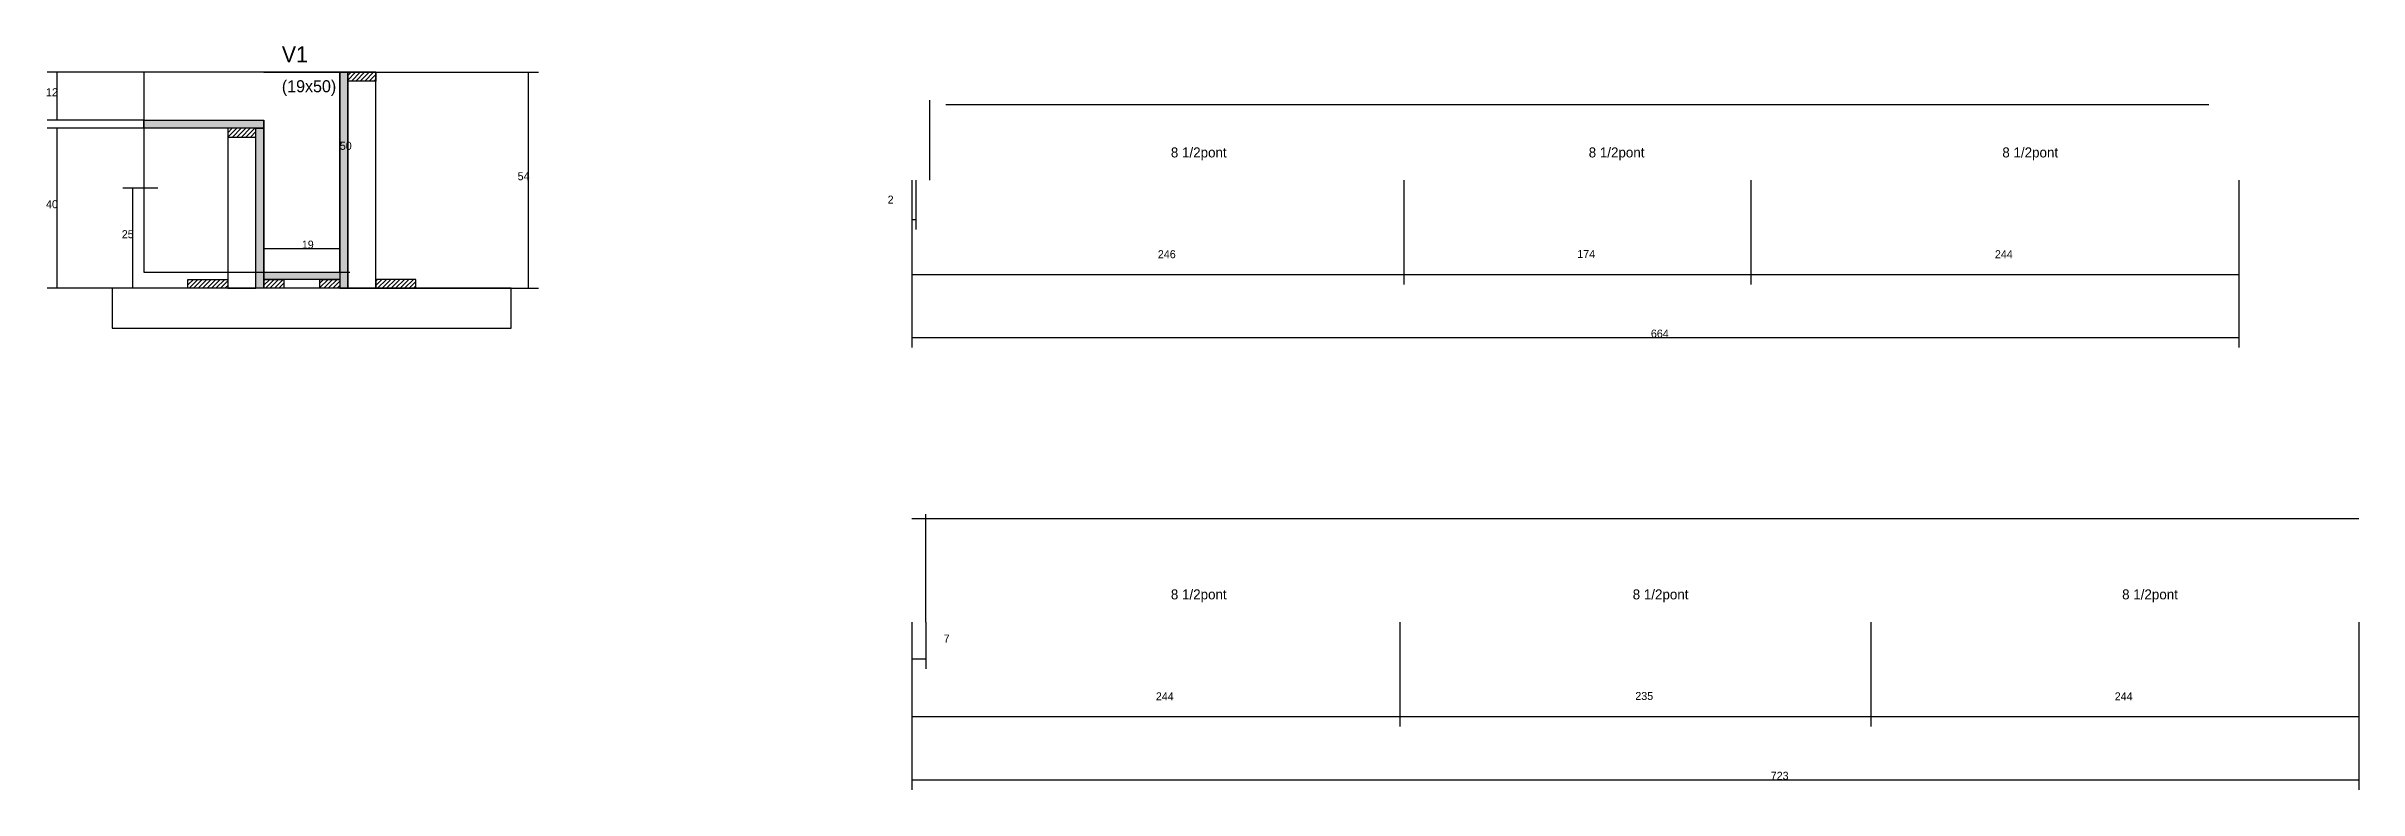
# Model space of a CAD drawing. Header units: metres. Extents: x 129294 to 131937, y 32678 to 33958.
# Drawn here: x 130781 to 131937, y 33568 to 33940 of the extents above; entities that cross this region are included whole.
import ezdxf

# ---------------------------------------------------------------- set-up
doc = ezdxf.new("R2010")
doc.units = ezdxf.units.M
for name, color, linetype in [('CONCRETO', 251, 'Continuous'), ('COTA', 4, 'Continuous'), ('Cota Seção (2x)', 4, 'Continuous'), ('Hachura', 253, 'Continuous'), ('Madeira', 126, 'Continuous'), ('NOMENCLATURA', 7, 'Continuous'), ('Painéis', 200, 'Continuous'), ('SARR_2.2x7', 40, 'Continuous'), ('Texto Seção', 7, 'Continuous')]:
    doc.layers.add(name, color=color, linetype=linetype)

msp = doc.modelspace()

# ---------------------------------------------------------------- hatches: boundary and pattern name
at = {"layer": 'Hachura'}
h = msp.add_hatch(color=8, dxfattribs=at)
h.dxf.hatch_style = 1
h.paths.add_polyline_path([(130931.9, 33926.6), (130927.9, 33926.6), (130927.9, 33926.6), (130927.9, 33818.6), (130927.9, 33818.6), (130931.9, 33818.6), (130931.9, 33818.6), (130931.9, 33926.6)])
h = msp.add_hatch(dxfattribs=at)
h.set_pattern_fill('ANSI31', scale=0.5)
h.paths.add_polyline_path([(130945.9, 33926.6), (130945.9, 33922.2), (130945.9, 33922.2), (130931.9, 33922.2), (130931.9, 33922.2), (130931.9, 33926.6), (130931.9, 33926.6), (130945.9, 33926.6)])
h = msp.add_hatch(color=8, dxfattribs=at)
h.dxf.hatch_style = 1
h.paths.add_polyline_path([(130829.9, 33898.6), (130829.9, 33902.6), (130829.9, 33902.6), (130889.9, 33902.6), (130889.9, 33902.6), (130889.9, 33898.6), (130889.9, 33898.6), (130829.9, 33898.6)])
h = msp.add_hatch(dxfattribs=at)
h.set_pattern_fill('ANSI31', scale=0.5)
h.paths.add_polyline_path([(130871.9, 33898.6), (130871.9, 33894.2), (130871.9, 33894.2), (130885.9, 33894.2), (130885.9, 33894.2), (130885.9, 33898.6), (130885.9, 33898.6), (130871.9, 33898.6)])
h = msp.add_hatch(color=8, dxfattribs=at)
h.dxf.hatch_style = 1
h.paths.add_polyline_path([(130885.9, 33898.6), (130889.9, 33898.6), (130889.9, 33898.6), (130889.9, 33818.6), (130889.9, 33818.6), (130885.9, 33818.6), (130885.9, 33818.6), (130885.9, 33898.6)])
h = msp.add_hatch(dxfattribs=at)
h.set_pattern_fill('ANSI31', scale=0.5)
h.paths.add_polyline_path([(130851.9, 33818.6), (130851.9, 33823), (130851.9, 33823), (130871.9, 33823), (130871.9, 33823), (130871.9, 33818.6), (130871.9, 33818.6), (130851.9, 33818.6)])
h = msp.add_hatch(color=8, dxfattribs=at)
h.dxf.hatch_style = 1
h.paths.add_polyline_path([(130889.9, 33823), (130889.9, 33826.6), (130889.9, 33826.6), (130927.9, 33826.6), (130927.9, 33826.6), (130927.9, 33823), (130927.9, 33823), (130889.9, 33823)])
h = msp.add_hatch(dxfattribs=at)
h.set_pattern_fill('ANSI31', scale=0.5)
h.paths.add_polyline_path([(130889.9, 33818.6), (130889.9, 33823), (130889.9, 33823), (130899.9, 33823), (130899.9, 33823), (130899.9, 33818.6), (130899.9, 33818.6), (130889.9, 33818.6)])
h = msp.add_hatch(dxfattribs=at)
h.set_pattern_fill('ANSI31', scale=0.5)
h.paths.add_polyline_path([(130917.9, 33818.6), (130917.9, 33823), (130917.9, 33823), (130927.9, 33823), (130927.9, 33823), (130927.9, 33818.6), (130927.9, 33818.6), (130917.9, 33818.6)])
h = msp.add_hatch(dxfattribs=at)
h.set_pattern_fill('ANSI31', scale=0.5)
h.paths.add_polyline_path([(130965.9, 33818.6), (130965.9, 33823), (130965.9, 33823), (130945.9, 33823), (130945.9, 33823), (130945.9, 33818.6), (130945.9, 33818.6), (130965.9, 33818.6)])

# ---------------------------------------------------------------- linework, layer by layer
at = {"layer": 'CONCRETO'}
for points in [[(130927.9, 33906.6), (130927.9, 33926.6), (130829.9, 33926.6), (130829.9, 33902.6), (130889.9, 33902.6), (130889.9, 33826.6), (130927.9, 33826.6), (130927.9, 33906.6)], [(130829.9, 33826.6), (130927.9, 33826.6), (130927.9, 33926.6), (130829.9, 33926.6)]]:
    msp.add_lwpolyline(points, close=True, dxfattribs=at)
at = {"layer": 'COTA'}
for p, q in [((130829.9, 33926.6), (130781.5, 33926.6)), ((130786.5, 33902.6), (130786.5, 33926.6)), ((130945.9, 33926.6), (131027.3, 33926.6)), ((131022.3, 33818.6), (131022.3, 33926.6)), ((130829.9, 33902.6), (130781.5, 33902.6)), ((130829.9, 33898.6), (130781.5, 33898.6)), ((130786.5, 33818.6), (130786.5, 33898.6)), ((130836.9, 33868.6), (130819.4, 33868.6)), ((130824.4, 33818.6), (130824.4, 33868.6)), ((131213.9, 33872.6), (131213.9, 33820.5)), ((131213.9, 33872.6), (131213.9, 33788.9)), ((131213.9, 33872.6), (131213.9, 33847.9)), ((131215.9, 33872.6), (131215.9, 33847.9)), ((131459.9, 33872.6), (131459.9, 33820.5)), ((131459.9, 33872.6), (131459.9, 33820.5)), ((131633.4, 33872.6), (131633.4, 33820.5)), ((131633.4, 33872.6), (131633.4, 33820.5)), ((131877.4, 33872.6), (131877.4, 33820.5)), ((131877.4, 33872.6), (131877.4, 33788.9)), ((131213.9, 33852.9), (131215.9, 33852.9)), ((130851.9, 33818.6), (130781.5, 33818.6)), ((130836.9, 33818.6), (130819.4, 33818.6)), ((130965.9, 33818.6), (131027.3, 33818.6)), ((131213.9, 33825.5), (131459.9, 33825.5)), ((131459.9, 33825.5), (131633.4, 33825.5)), ((131633.4, 33825.5), (131877.4, 33825.5)), ((131213.9, 33793.9), (131877.4, 33793.9)), ((131213.9, 33651.6), (131213.9, 33599.5)), ((131213.9, 33651.6), (131213.9, 33567.8)), ((131213.9, 33651.6), (131213.9, 33628.3)), ((131220.9, 33651.6), (131220.9, 33628.3)), ((131457.9, 33651.6), (131457.9, 33599.5)), ((131457.9, 33651.6), (131457.9, 33599.5)), ((131693.3, 33651.6), (131693.3, 33599.5)), ((131693.3, 33651.6), (131693.3, 33599.5)), ((131937.3, 33651.6), (131937.3, 33599.5)), ((131937.3, 33651.6), (131937.3, 33567.8)), ((131213.9, 33633.3), (131220.9, 33633.3)), ((131213.9, 33604.5), (131457.9, 33604.5)), ((131457.9, 33604.5), (131693.3, 33604.5)), ((131693.3, 33604.5), (131937.3, 33604.5)), ((131213.9, 33572.8), (131937.3, 33572.8))]:
    msp.add_line(p, q, dxfattribs=at)
at = {"layer": 'Cota Seção (2x)'}
for p, q in [((130889.9, 33926.6), (130932.9, 33926.6)), ((130927.9, 33826.6), (130927.9, 33926.6)), ((130889.9, 33826.6), (130889.9, 33843.4)), ((130927.9, 33826.6), (130927.9, 33843.4)), ((130889.9, 33838.4), (130927.9, 33838.4)), ((130889.9, 33826.6), (130932.9, 33826.6))]:
    msp.add_line(p, q, dxfattribs=at)
at = {"layer": 'Madeira'}
for points in [[(130945.9, 33926.6), (130945.9, 33922.2), (130931.9, 33922.2), (130931.9, 33926.6)], [(130945.9, 33926.6), (130931.9, 33926.6), (130931.9, 33818.6), (130945.9, 33818.6)], [(130871.9, 33898.6), (130871.9, 33894.2), (130885.9, 33894.2), (130885.9, 33898.6)], [(130871.9, 33818.6), (130885.9, 33818.6), (130885.9, 33898.6), (130871.9, 33898.6)], [(130814, 33798.6), (131013.6, 33798.6), (131013.6, 33818.6), (130814, 33818.6)], [(130851.9, 33818.6), (130851.9, 33823), (130871.9, 33823), (130871.9, 33818.6)], [(130889.9, 33818.6), (130889.9, 33823), (130899.9, 33823), (130899.9, 33818.6)], [(130917.9, 33818.6), (130917.9, 33823), (130927.9, 33823), (130927.9, 33818.6)], [(130965.9, 33818.6), (130965.9, 33823), (130945.9, 33823), (130945.9, 33818.6)]]:
    msp.add_lwpolyline(points, close=True, dxfattribs=at)
at = {"layer": 'Painéis'}
for p, q in [((130829.9, 33902.6), (130889.9, 33902.6)), ((130829.9, 33898.6), (130829.9, 33902.6)), ((130889.9, 33898.6), (130889.9, 33902.6)), ((130889.9, 33818.6), (130889.9, 33898.6))]:
    msp.add_line(p, q, dxfattribs=at)
for points in [[(130931.9, 33926.6), (130927.9, 33926.6), (130927.9, 33818.6), (130931.9, 33818.6)], [(130829.9, 33898.6), (130829.9, 33902.6), (130889.9, 33902.6), (130889.9, 33898.6)], [(130885.9, 33898.6), (130889.9, 33898.6), (130889.9, 33818.6), (130885.9, 33818.6)], [(130889.9, 33823), (130889.9, 33826.6), (130927.9, 33826.6), (130927.9, 33823)]]:
    msp.add_lwpolyline(points, close=True, dxfattribs=at)
at = {"layer": 'SARR_2.2x7'}
for p, q in [((131222.9, 33872.6), (131222.9, 33912.6)), ((131230.9, 33910.4), (131459.9, 33910.4)), ((131459.9, 33910.4), (131633.4, 33910.4)), ((131633.4, 33910.4), (131862.4, 33910.4)), ((131213.9, 33703.4), (131457.9, 33703.4)), ((131220.9, 33651.6), (131220.9, 33705.6)), ((131457.9, 33703.4), (131693.3, 33703.4)), ((131693.3, 33703.4), (131937.3, 33703.4))]:
    msp.add_line(p, q, dxfattribs=at)

# ---------------------------------------------------------------- texts
at = {"layer": 'COTA'}
for s, p in [('12', (130781, 33914.6)), ('54', (131016.8, 33872.6)), ('2', (131201.8, 33860.9)), ('40', (130781, 33858.6)), ('25', (130818.9, 33843.6)), ('246', (131336.9, 33833.6)), ('174', (131546.6, 33833.7)), ('244', (131755.4, 33833.6)), ('664', (131583.4, 33793.9)), ('7', (131229.8, 33641.4)), ('244', (131335.9, 33612.5)), ('235', (131575.6, 33612.7)), ('244', (131815.3, 33612.5)), ('723', (131643.3, 33572.8))]:
    msp.add_text(s, height=4, dxfattribs=at).set_placement(p)
at = {"layer": 'Cota Seção (2x)'}
for s, p in [('50', (130927.9, 33887.8)), ('19', (130908.9, 33838.4))]:
    msp.add_text(s, height=4, dxfattribs=at).set_placement(p)
at = {"layer": 'NOMENCLATURA'}
for p in [(131343.4, 33884), (131552.3, 33884), (131759.1, 33884), (131343.4, 33663), (131574.3, 33663), (131819, 33663)]:
    msp.add_text('8 1/2pont', height=5, dxfattribs=at).set_placement(p)
at = {"layer": 'Texto Seção'}
for s, height, p in [('V1', 8, (130898.9, 33931.6)), ('(19x50)', 6, (130898.9, 33916.6))]:
    msp.add_text(s, height=height, dxfattribs=at).set_placement(p)

doc.saveas('drawing.dxf')
